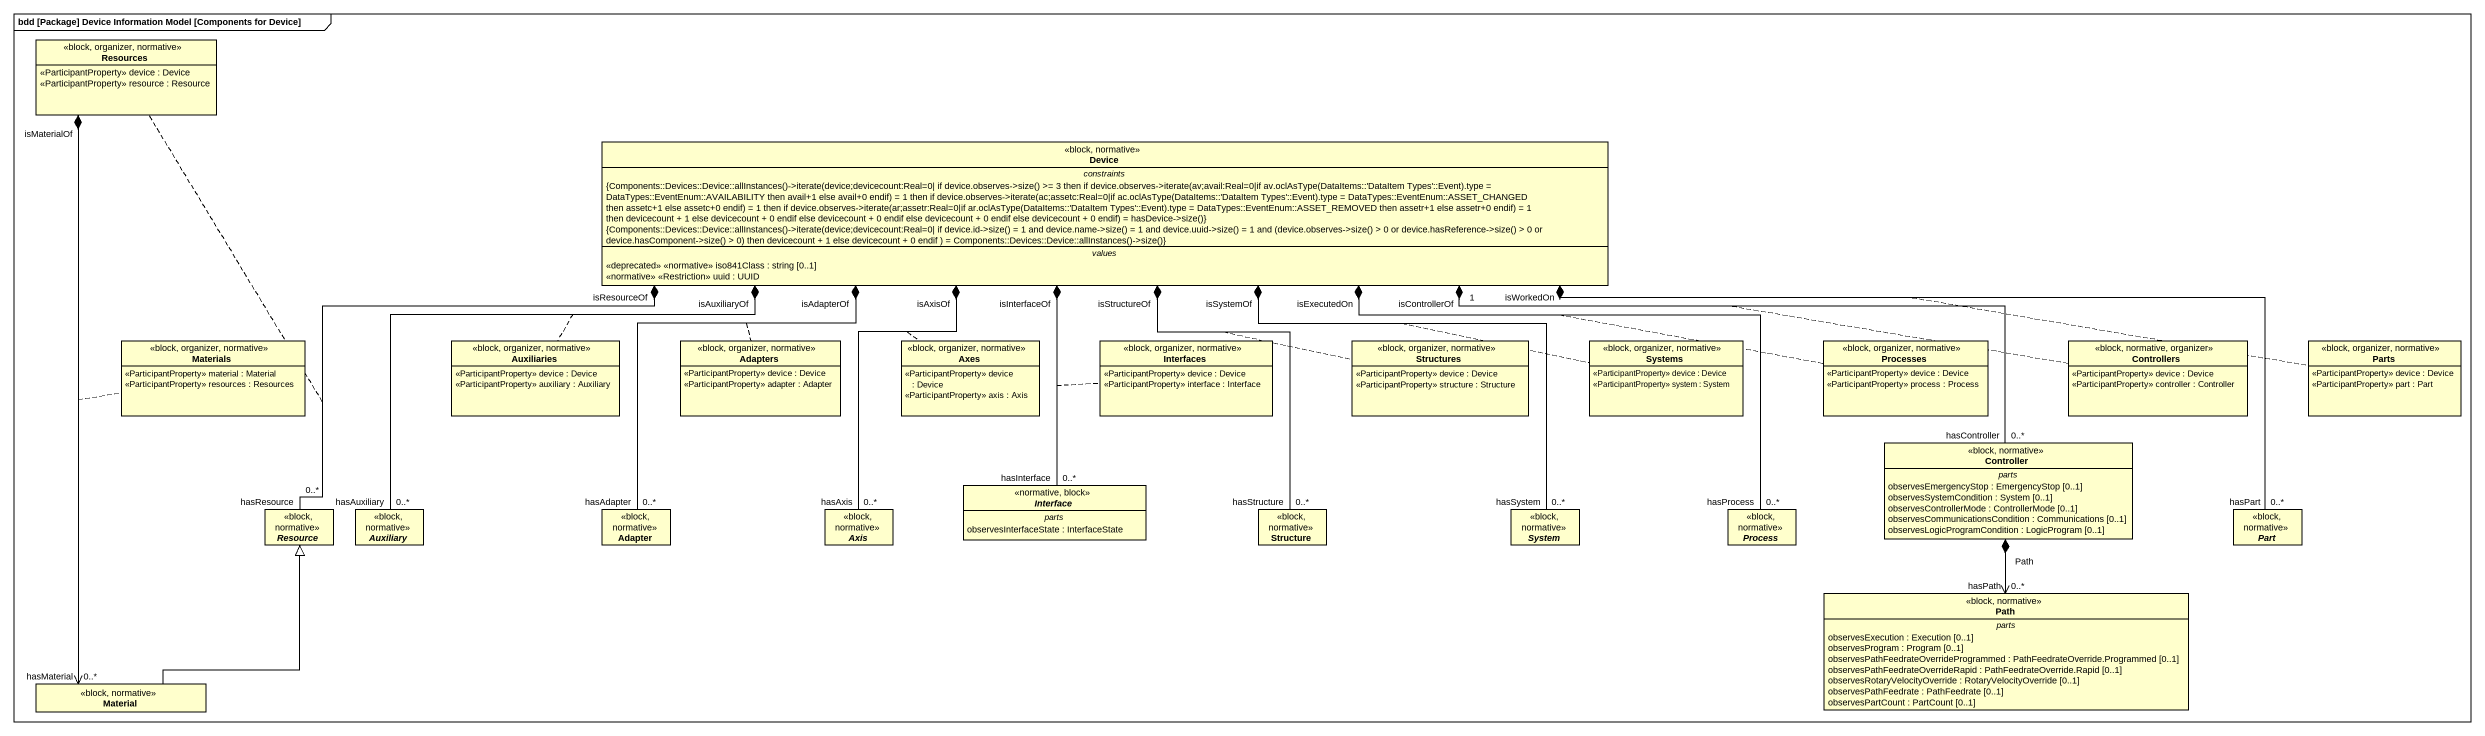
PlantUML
@startuml
mainframe bdd [Package] Device Information Model [Components for Device]
hide circle
hide empty members
class Resources <<block, organizer, normative>> {
  <<ParticipantProperty>> device : Device
  <<ParticipantProperty>> resource : Resource
}
class Device <<block, normative>> {
  -- constraints --
  {field} {Components::Devices::Device::allInstances()->iterate(device;devicecount:Real=0| if device.observes->size() >= 3 then if device.observes->iterate(av;avail:Real=0|if av.oclAsType(DataItems::'DataItem Types'::Event).type = DataTypes::EventEnum::AVAILABILITY then avail+1 else avail+0 endif) = 1 then if device.observes->iterate(ac;assetc:Real=0|if ac.oclAsType(DataItems::'DataItem Types'::Event).type = DataTypes::EventEnum::ASSET_CHANGED then assetc+1 else assetc+0 endif) = 1 then if device.observes->iterate(ar;assetr:Real=0|if ar.oclAsType(DataItems::'DataItem Types'::Event).type = DataTypes::EventEnum::ASSET_REMOVED then assetr+1 else assetr+0 endif) = 1 then devicecount + 1 else devicecount + 0 endif else devicecount + 0 endif else devicecount + 0 endif else devicecount + 0 endif) = hasDevice->size()}
  {field} {Components::Devices::Device::allInstances()->iterate(device;devicecount:Real=0| if device.id->size() = 1 and device.name->size() = 1 and device.uuid->size() = 1 and (device.observes->size() > 0 or device.hasReference->size() > 0 or device.hasComponent->size() > 0) then devicecount + 1 else devicecount + 0 endif ) = Components::Devices::Device::allInstances()->size()}
  -- values --
  <<deprecated>> <<normative>> iso841Class : string [0..1]
  <<normative>> <<Restriction>> uuid : UUID
}
class Materials <<block, organizer, normative>> {
  <<ParticipantProperty>> material : Material
  <<ParticipantProperty>> resources : Resources
}
class Auxiliaries <<block, organizer, normative>> {
  <<ParticipantProperty>> device : Device
  <<ParticipantProperty>> auxiliary : Auxiliary
}
class Adapters <<block, organizer, normative>> {
  <<ParticipantProperty>> device : Device
  <<ParticipantProperty>> adapter : Adapter
}
class Axes <<block, organizer, normative>> {
  <<ParticipantProperty>> device : Device
  <<ParticipantProperty>> axis : Axis
}
class Interfaces <<block, organizer, normative>> {
  <<ParticipantProperty>> device : Device
  <<ParticipantProperty>> interface : Interface
}
class Structures <<block, organizer, normative>> {
  <<ParticipantProperty>> device : Device
  <<ParticipantProperty>> structure : Structure
}
class Systems <<block, organizer, normative>> {
  <<ParticipantProperty>> device : Device
  <<ParticipantProperty>> system : System
}
class Processes <<block, organizer, normative>> {
  <<ParticipantProperty>> device : Device
  <<ParticipantProperty>> process : Process
}
class Controllers <<block, normative, organizer>> {
  <<ParticipantProperty>> device : Device
  <<ParticipantProperty>> controller : Controller
}
class Parts <<block, organizer, normative>> {
  <<ParticipantProperty>> device : Device
  <<ParticipantProperty>> part : Part
}
class Controller <<block, normative>> {
  -- parts --
  observesEmergencyStop : EmergencyStop [0..1]
  observesSystemCondition : System [0..1]
  observesControllerMode : ControllerMode [0..1]
  observesCommunicationsCondition : Communications [0..1]
  observesLogicProgramCondition : LogicProgram [0..1]
}
abstract class Resource <<block, normative>>
abstract class Auxiliary <<block, normative>>
class Adapter <<block, normative>>
abstract class Axis <<block, normative>>
abstract class "Interface" as Interface_ <<normative, block>> {
  -- parts --
  observesInterfaceState : InterfaceState
}
class Structure <<block, normative>>
abstract class System <<block, normative>>
abstract class "Process" as Process_ <<block, normative>>
abstract class Part <<block, normative>>
class Path <<block, normative>> {
  -- parts --
  observesExecution : Execution [0..1]
  observesProgram : Program [0..1]
  observesPathFeedrateOverrideProgrammed : PathFeedrateOverride.Programmed [0..1]
  observesPathFeedrateOverrideRapid : PathFeedrateOverride.Rapid [0..1]
  observesRotaryVelocityOverride : RotaryVelocityOverride [0..1]
  observesPathFeedrate : PathFeedrate [0..1]
  observesPartCount : PartCount [0..1]
}
class Material <<block, normative>>
Resources "isMaterialOf" *--> "hasMaterial\n0..*" Material
(Resources, Material) .. Materials
Device "isResourceOf" *-left- "hasResource\n0..*" Resource
(Device, Resource) .. Resources
Device "isAuxiliaryOf" *-left- "hasAuxiliary\n0..*" Auxiliary
(Device, Auxiliary) .. Auxiliaries
Device "isAdapterOf" *-- "hasAdapter\n0..*" Adapter
(Device, Adapter) .. Adapters
Device "isAxisOf" *-- "hasAxis\n0..*" Axis
(Device, Axis) .. Axes
Device "isInterfaceOf" *-- "hasInterface\n0..*" Interface_
(Device, Interface_) .. Interfaces
Device "isStructureOf" *-- "hasStructure\n0..*" Structure
(Device, Structure) .. Structures
Device "isSystemOf" *-- "hasSystem\n0..*" System
(Device, System) .. Systems
Device "isExecutedOn" *-right- "hasProcess\n0..*" Process_
(Device, Process_) .. Processes
Controller "0..*\nhasController" -left-* "1\nisControllerOf" Device
(Controller, Device) .. Controllers
Controller *--> "hasPath\n0..*" Path : Path
Part "hasPart\n0..*" -left-* "isWorkedOn" Device
(Part, Device) .. Parts
Material -up-|> Resource
@enduml
